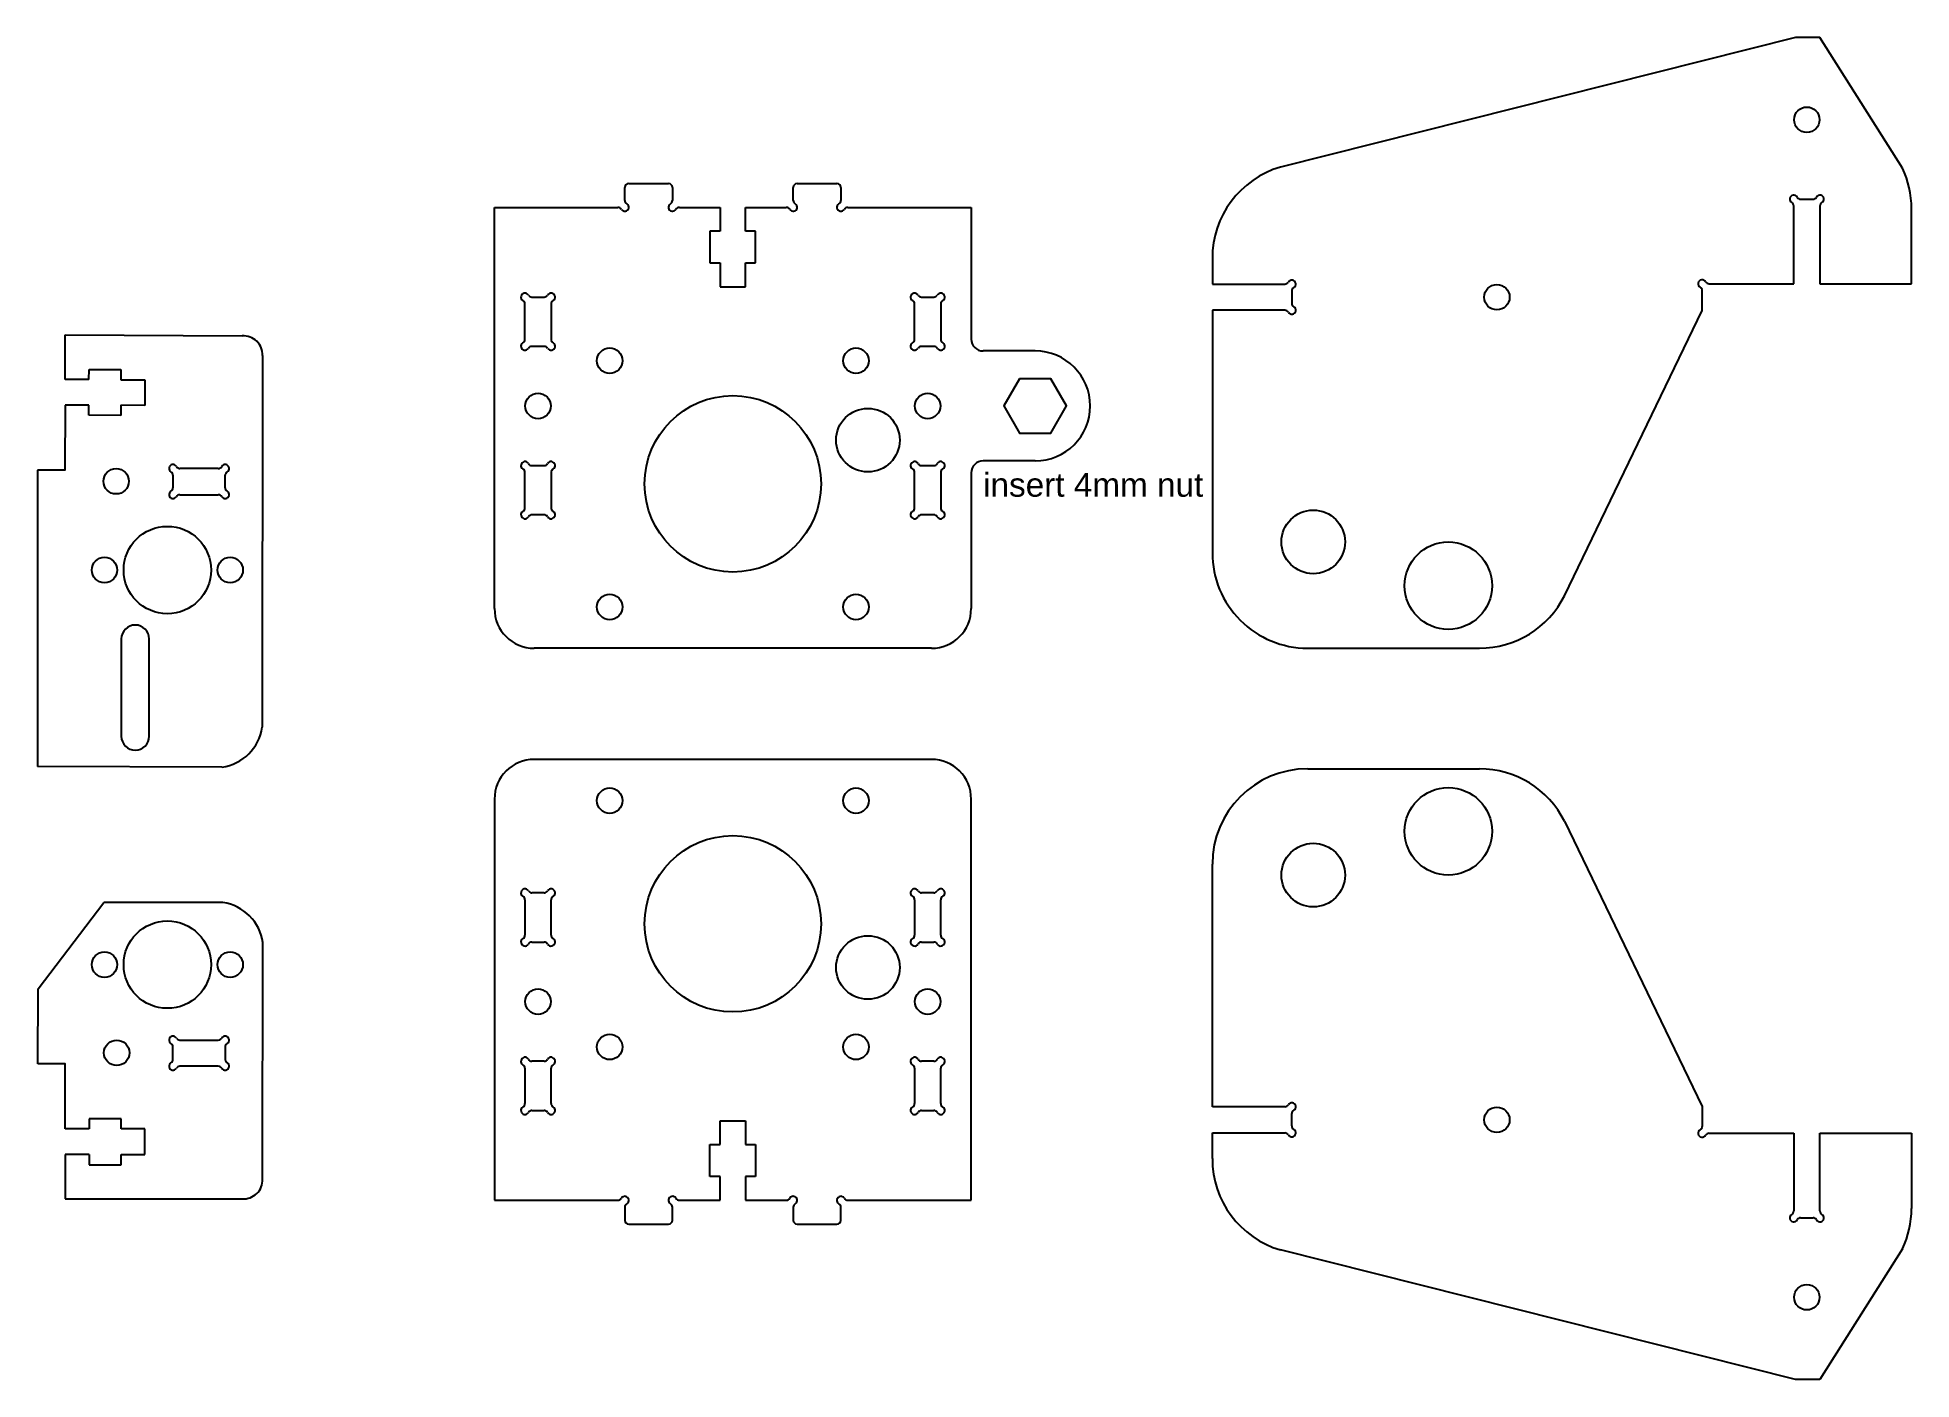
# Model space of a CAD drawing. Header units: millimetres. Extents: x 41 to 277, y -65 to 104.
import ezdxf

# ---------------------------------------------------------------- set-up
doc = ezdxf.new("R2010")
doc.units = ezdxf.units.MM
doc.layers.add('WHITE', color=7, linetype='Continuous')
doc.styles.add('Notes', font='arial.ttf', dxfattribs={"height": 3})

msp = doc.modelspace()

# ---------------------------------------------------------------- linework, layer by layer
for p, q in [((44.26, 66.7), (66.54, 66.59)), ((69.09, 64.1), (69.04, 17.33)), ((47.24, 61.09), (44.24, 61.1)), ((47.23, 57.87), (44.23, 57.88)), ((158.28, 49.34), (158.28, 32.26)), ((63.98, 12.31), (40.76, 12.36)), ((40.84, -15.59), (49.1, -4.75)), ((64.1, -4.75), (49.1, -4.75)), ((69.09, -39.56), (69.14, -9.79)), ((47.25, -33.24), (44.25, -33.24)), ((47.25, -36.45), (44.25, -36.45)), ((44.25, -42.05), (66.54, -42.04))]:
    msp.add_line(p, q)
at = {"linetype": 'ByBlock'}
for p, q in [((166.33, 64.68), (159.78, 64.68)), ((166.33, 50.84), (159.78, 50.84)), ((51.31, 28.44), (51.31, 16.19)), ((54.81, 16.19), (54.81, 28.44))]:
    msp.add_line(p, q, dxfattribs=at)
for points in [[(44.24, 61.1), (44.26, 66.7)], [(44.23, 57.88), (44.19, 49.67), (40.78, 49.68)], [(40.78, 49.68), (40.76, 12.36)], [(40.82, -25.03), (40.84, -15.59)], [(44.25, -33.24), (44.25, -25.03), (40.82, -25.03)], [(44.25, -36.45), (44.25, -42.05)]]:
    msp.add_lwpolyline(points)
msp.add_lwpolyline([(164.35, 61.18), (162.38, 57.76), (164.35, 54.34), (168.3, 54.34), (170.28, 57.76), (168.3, 61.18)], close=True, dxfattribs=at)
for centre, radius in [((263.45, 93.79), 1.6), ((224.45, 71.45), 1.6), ((112.78, 63.46), 1.6), ((143.78, 63.46), 1.6), ((103.76, 57.76), 1.6), ((152.8, 57.76), 1.6), ((145.28, 53.46), 4), ((50.66, 48.28), 1.6), ((57.11, 37.11), 5.5), ((201.33, 40.65), 4), ((218.33, 35.14), 5.5), ((49.19, 37.11), 1.6), ((65.02, 37.11), 1.6), ((112.78, 32.46), 1.6), ((143.78, 32.46), 1.6), ((112.78, 8.08), 1.6), ((143.78, 8.08), 1.6), ((218.33, 4.22), 5.5), ((201.33, -1.29), 4), ((57.11, -12.56), 5.5), ((145.28, -12.92), 4), ((49.19, -12.56), 1.6), ((65.02, -12.56), 1.6), ((103.76, -17.22), 1.6), ((152.8, -17.22), 1.6), ((50.73, -23.66), 1.6), ((112.78, -22.92), 1.6), ((143.78, -22.92), 1.6), ((224.45, -32.09), 1.6), ((263.45, -54.43), 1.6)]:
    msp.add_circle(centre, radius)
for centre, radius, start, end in [((66.68, 64.18), 2.41, 358.0728, 93.3434), ((63.17, 18.19), 5.94, 277.9042, 351.644), ((63.26, -10.63), 5.94, 8.1301, 81.8699), ((66.68, -39.64), 2.41, 266.6566, 1.9272)]:
    msp.add_arc(centre, radius, start, end)
for centre, radius, start, end in [((159.78, 66.18), 1.5, 180, 270), ((166.33, 57.76), 6.92, 270, 90), ((159.78, 49.34), 1.5, 90, 180), ((53.06, 28.44), 1.75, 0, 180), ((53.06, 16.19), 1.75, 180, 0)]:
    msp.add_arc(centre, radius, start, end, dxfattribs=at)
at = {"layer": 'WHITE', "linetype": 'Continuous'}
for p, q in [((262.01, 104.14), (197.19, 87.83)), ((265.11, 104.14), (262.01, 104.14)), ((275.5, 87.69), (265.11, 104.14)), ((114.68, 83.63), (114.68, 85.26)), ((115.18, 85.76), (120.18, 85.76)), ((120.68, 85.26), (120.68, 83.63)), ((135.88, 83.63), (135.88, 85.26)), ((136.38, 85.76), (141.38, 85.76)), ((141.88, 85.26), (141.88, 83.63)), ((98.28, 32.26), (98.28, 82.76)), ((98.28, 82.76), (113.81, 82.76)), ((121.55, 82.76), (126.68, 82.76)), ((126.68, 82.76), (126.68, 79.76)), ((129.88, 79.76), (129.88, 82.76)), ((129.88, 82.76), (135.01, 82.76)), ((142.75, 82.76), (158.28, 82.76)), ((158.28, 82.76), (158.28, 66.18)), ((261.8, 73.14), (261.81, 82.93)), ((262.67, 83.79), (264.24, 83.79)), ((265.1, 82.93), (265.1, 73.14)), ((276.63, 73.14), (276.63, 82.61)), ((126.68, 79.76), (125.4, 79.76)), ((125.4, 79.76), (125.4, 75.76)), ((131.15, 79.76), (129.88, 79.76)), ((131.15, 75.76), (131.15, 79.76)), ((125.4, 75.76), (126.68, 75.76)), ((126.68, 75.76), (126.68, 72.76)), ((129.88, 72.76), (129.88, 75.76)), ((129.88, 75.76), (131.15, 75.76)), ((188.63, 76.34), (188.63, 73.1)), ((251.15, 73.14), (261.8, 73.14)), ((265.1, 73.14), (276.63, 73.14)), ((102.98, 71.46), (104.54, 71.46)), ((126.68, 72.76), (129.88, 72.76)), ((152.02, 71.46), (153.58, 71.46)), ((188.63, 73.1), (197.76, 73.1)), ((198.63, 72.23), (198.63, 70.67)), ((250.28, 69.79), (250.28, 72.28)), ((102.11, 66.13), (102.11, 70.6)), ((105.41, 70.6), (105.41, 66.13)), ((151.15, 66.13), (151.15, 70.6)), ((154.45, 70.6), (154.45, 66.13)), ((197.76, 69.8), (188.63, 69.8)), ((188.63, 69.8), (188.63, 39.27)), ((232.95, 33.88), (250.28, 69.79)), ((104.54, 65.26), (102.98, 65.26)), ((153.58, 65.26), (152.02, 65.26)), ((47.24, 61.09), (47.25, 62.37)), ((47.25, 62.37), (51.27, 62.35)), ((51.27, 62.35), (51.26, 61.07)), ((51.26, 61.07), (54.28, 61.06)), ((54.28, 61.06), (54.27, 57.84)), ((47.22, 56.59), (47.23, 57.87)), ((51.25, 57.85), (51.25, 56.57)), ((54.27, 57.84), (51.25, 57.85)), ((51.25, 56.57), (47.22, 56.59)), ((63.52, 49.89), (58.68, 49.89)), ((102.98, 50.26), (104.54, 50.26)), ((152.02, 50.26), (153.58, 50.26)), ((57.81, 49.03), (57.81, 47.46)), ((64.38, 47.46), (64.38, 49.03)), ((102.11, 44.93), (102.11, 49.4)), ((105.41, 49.4), (105.41, 44.93)), ((151.15, 44.93), (151.15, 49.4)), ((154.45, 49.4), (154.45, 44.93)), ((58.68, 46.59), (63.52, 46.59)), ((104.54, 44.06), (102.98, 44.06)), ((153.58, 44.06), (152.02, 44.06)), ((153.28, 27.26), (103.28, 27.26)), ((200.63, 27.27), (222.24, 27.27)), ((153.28, 13.28), (103.28, 13.28)), ((200.63, 12.09), (222.24, 12.09)), ((98.28, 8.28), (98.28, -42.22)), ((158.28, -42.22), (158.28, 8.28)), ((232.95, 5.48), (250.28, -30.43)), ((188.63, -30.44), (188.63, 0.09)), ((102.11, -4.39), (102.11, -8.86)), ((104.54, -3.52), (102.98, -3.52)), ((105.41, -8.86), (105.41, -4.39)), ((151.15, -4.39), (151.15, -8.86)), ((153.58, -3.52), (152.02, -3.52)), ((154.45, -8.86), (154.45, -4.39)), ((102.98, -9.72), (104.54, -9.72)), ((152.02, -9.72), (153.58, -9.72)), ((57.81, -24.48), (57.81, -22.91)), ((58.68, -22.05), (63.52, -22.05)), ((64.38, -22.91), (64.38, -24.48)), ((63.52, -25.35), (58.68, -25.35)), ((102.11, -25.59), (102.11, -30.06)), ((104.54, -24.72), (102.98, -24.72)), ((105.41, -30.06), (105.41, -25.59)), ((151.15, -25.59), (151.15, -30.06)), ((153.58, -24.72), (152.02, -24.72)), ((154.45, -30.06), (154.45, -25.59)), ((197.76, -30.44), (188.63, -30.44)), ((250.28, -30.43), (250.28, -32.92)), ((51.28, -31.95), (47.25, -31.95)), ((47.25, -31.95), (47.25, -33.24)), ((51.28, -33.24), (51.28, -31.95)), ((102.98, -30.92), (104.54, -30.92)), ((126.68, -35.22), (126.68, -32.22)), ((126.68, -32.22), (129.88, -32.22)), ((129.88, -32.22), (129.88, -35.22)), ((152.02, -30.92), (153.58, -30.92)), ((198.63, -32.87), (198.63, -31.31)), ((54.29, -33.24), (51.28, -33.24)), ((54.29, -36.45), (54.29, -33.24)), ((125.4, -39.22), (125.4, -35.22)), ((125.4, -35.22), (126.68, -35.22)), ((129.88, -35.22), (131.15, -35.22)), ((131.15, -35.22), (131.15, -39.22)), ((188.63, -36.98), (188.63, -33.74)), ((188.63, -33.74), (197.76, -33.74)), ((251.15, -33.78), (261.8, -33.78)), ((261.8, -33.78), (261.81, -43.57)), ((265.1, -33.78), (276.63, -33.78)), ((265.1, -43.57), (265.1, -33.78)), ((276.63, -33.78), (276.63, -43.25)), ((47.25, -36.45), (47.25, -37.74)), ((47.25, -37.74), (51.28, -37.74)), ((51.28, -36.45), (54.29, -36.45)), ((51.28, -37.74), (51.28, -36.45)), ((126.68, -39.22), (125.4, -39.22)), ((126.68, -42.22), (126.68, -39.22)), ((131.15, -39.22), (129.88, -39.22)), ((129.88, -39.22), (129.88, -42.22)), ((98.28, -42.22), (113.81, -42.22)), ((121.55, -42.22), (126.68, -42.22)), ((129.88, -42.22), (135.01, -42.22)), ((142.75, -42.22), (158.28, -42.22)), ((114.68, -43.09), (114.68, -44.72)), ((120.68, -44.72), (120.68, -43.09)), ((135.88, -43.09), (135.88, -44.72)), ((141.88, -44.72), (141.88, -43.09)), ((262.67, -44.43), (264.24, -44.43)), ((115.18, -45.22), (120.18, -45.22)), ((136.38, -45.22), (141.38, -45.22)), ((262.01, -64.78), (197.19, -48.47)), ((275.5, -48.33), (265.11, -64.78)), ((265.11, -64.78), (262.01, -64.78))]:
    msp.add_line(p, q, dxfattribs=at)
for centre, radius in [((128.28, 47.96), 11.1), ((112.78, 32.46), 1.6), ((143.78, 32.46), 1.6), ((143.78, 32.46), 1.6), ((128.28, -7.42), 11.1)]:
    msp.add_circle(centre, radius, dxfattribs=at)
for centre, radius, start, end in [((200.63, 76.34), 12, 106.6367, 179.9993), ((264.63, 82.61), 12, 359.9993, 25.0346), ((115.18, 85.26), 0.5, 90, 180), ((120.18, 85.26), 0.5, 0, 90), ((136.38, 85.26), 0.5, 90, 180), ((141.38, 85.26), 0.5, 0, 90), ((113.81, 82.26), 0.5, 30.0002, 90), ((114.68, 82.76), 0.5, 210.0002, 60), ((115.18, 83.63), 0.5, 180, 240), ((120.68, 82.76), 0.5, 120.0002, 330), ((120.18, 83.63), 0.5, 300.0002, 0), ((121.55, 82.26), 0.5, 90, 150), ((135.01, 82.26), 0.5, 30.0002, 90), ((135.88, 82.76), 0.5, 210.0002, 60), ((136.38, 83.63), 0.5, 180, 240), ((141.88, 82.76), 0.5, 120.0002, 330), ((141.38, 83.63), 0.5, 300.0002, 0), ((142.75, 82.26), 0.5, 90, 150), ((261.81, 83.79), 0.5, 29.9862, 239.986), ((261.31, 82.93), 0.5, 359.9862, 59.986), ((262.67, 84.29), 0.5, 209.9862, 269.9862), ((264.24, 84.29), 0.5, 269.9862, 329.986), ((265.11, 83.79), 0.5, 299.9862, 149.986), ((265.6, 82.93), 0.5, 119.9862, 179.9862), ((197.76, 73.6), 0.5, 269.9862, 329.986), ((198.63, 73.1), 0.5, 299.9862, 149.986), ((250.28, 73.14), 0.5, 29.9862, 239.986), ((251.15, 73.64), 0.5, 209.9862, 269.9862), ((102.11, 71.46), 0.5, 30.0002, 240), ((101.61, 70.6), 0.5, 0, 60), ((102.98, 71.96), 0.5, 210.0002, 270), ((104.54, 71.96), 0.5, 270, 330), ((105.41, 71.46), 0.5, 300.0002, 150), ((105.91, 70.6), 0.5, 120.0002, 180), ((151.15, 71.46), 0.5, 30.0002, 240), ((150.65, 70.6), 0.5, 0, 60), ((152.02, 71.96), 0.5, 210.0002, 270), ((153.58, 71.96), 0.5, 270, 330), ((154.45, 71.46), 0.5, 300.0002, 150), ((154.95, 70.6), 0.5, 120.0002, 180), ((199.13, 72.23), 0.5, 119.9862, 179.9862), ((249.78, 72.28), 0.5, 359.9862, 59.986), ((197.76, 69.3), 0.5, 29.9862, 89.9862), ((198.63, 69.8), 0.5, 209.9862, 59.986), ((199.13, 70.67), 0.5, 179.9862, 239.986), ((101.61, 66.13), 0.5, 300.0002, 0), ((105.91, 66.13), 0.5, 180, 240), ((150.65, 66.13), 0.5, 300.0002, 0), ((154.95, 66.13), 0.5, 180, 240), ((102.11, 65.26), 0.5, 120.0002, 330), ((102.98, 64.76), 0.5, 90, 150), ((104.54, 64.76), 0.5, 30.0002, 90), ((105.41, 65.26), 0.5, 210.0002, 60), ((151.15, 65.26), 0.5, 120.0002, 330), ((152.02, 64.76), 0.5, 90, 150), ((153.58, 64.76), 0.5, 30.0002, 90), ((154.45, 65.26), 0.5, 210.0002, 60), ((57.81, 49.89), 0.5, 30, 239.9998), ((58.68, 50.39), 0.5, 210, 270), ((63.52, 50.39), 0.5, 270, 329.9998), ((64.38, 49.89), 0.5, 300, 149.9998), ((102.11, 50.26), 0.5, 30.0002, 240), ((101.61, 49.4), 0.5, 0, 60), ((102.98, 50.76), 0.5, 210.0002, 270), ((104.54, 50.76), 0.5, 270, 330), ((105.41, 50.26), 0.5, 300.0002, 150), ((105.91, 49.4), 0.5, 120.0002, 180), ((151.15, 50.26), 0.5, 30.0002, 240), ((150.65, 49.4), 0.5, 0, 60), ((152.02, 50.76), 0.5, 210.0002, 270), ((153.58, 50.76), 0.5, 270, 330), ((154.45, 50.26), 0.5, 300.0002, 150), ((154.95, 49.4), 0.5, 120.0002, 180), ((57.31, 49.03), 0.5, 0, 59.9998), ((57.31, 47.46), 0.5, 300, 0), ((64.88, 49.03), 0.5, 120, 180), ((64.88, 47.46), 0.5, 180, 239.9998), ((57.81, 46.59), 0.5, 120, 329.9998), ((58.68, 46.09), 0.5, 90, 149.9998), ((63.52, 46.09), 0.5, 30, 90), ((64.38, 46.59), 0.5, 210, 59.9998), ((101.61, 44.93), 0.5, 300.0002, 0), ((105.91, 44.93), 0.5, 180, 240), ((150.65, 44.93), 0.5, 300.0002, 0), ((154.95, 44.93), 0.5, 180, 240), ((102.11, 44.06), 0.5, 120.0002, 330), ((102.98, 43.56), 0.5, 90, 150), ((104.54, 43.56), 0.5, 30.0002, 90), ((105.41, 44.06), 0.5, 210.0002, 60), ((151.15, 44.06), 0.5, 120.0002, 330), ((152.02, 43.56), 0.5, 90, 150), ((153.58, 43.56), 0.5, 30.0002, 90), ((154.45, 44.06), 0.5, 210.0002, 60), ((200.63, 39.27), 12, 179.9993, 269.9993), ((222.24, 39.27), 12, 269.9993, 333.2668), ((103.28, 32.26), 5, 180, 270), ((153.28, 32.26), 5, 270, 360), ((103.28, 8.28), 5, 90, 180), ((153.28, 8.28), 5, 0, 90), ((200.63, 0.09), 12, 90.0007, 180.0007), ((222.24, 0.09), 12, 26.7332, 90.0007), ((102.11, -3.52), 0.5, 30, 239.9998), ((101.61, -4.39), 0.5, 0, 59.9998), ((102.98, -3.02), 0.5, 210, 270), ((104.54, -3.02), 0.5, 270, 329.9998), ((105.41, -3.52), 0.5, 300, 149.9998), ((105.91, -4.39), 0.5, 120, 180), ((151.15, -3.52), 0.5, 30, 239.9998), ((150.65, -4.39), 0.5, 0, 59.9998), ((152.02, -3.02), 0.5, 210, 270), ((153.58, -3.02), 0.5, 270, 329.9998), ((154.45, -3.52), 0.5, 300, 149.9998), ((154.95, -4.39), 0.5, 120, 180), ((102.11, -9.72), 0.5, 120, 329.9998), ((101.61, -8.86), 0.5, 300, 0), ((105.41, -9.72), 0.5, 210, 59.9998), ((105.91, -8.86), 0.5, 180, 239.9998), ((151.15, -9.72), 0.5, 120, 329.9998), ((150.65, -8.86), 0.5, 300, 0), ((154.45, -9.72), 0.5, 210, 59.9998), ((154.95, -8.86), 0.5, 180, 239.9998), ((102.98, -10.22), 0.5, 90, 149.9998), ((104.54, -10.22), 0.5, 30, 90), ((152.02, -10.22), 0.5, 90, 149.9998), ((153.58, -10.22), 0.5, 30, 90), ((57.81, -22.05), 0.5, 30.0002, 240), ((57.31, -22.91), 0.5, 0, 60), ((58.68, -21.55), 0.5, 210.0002, 270), ((63.52, -21.55), 0.5, 270, 330), ((64.38, -22.05), 0.5, 300.0002, 150), ((64.88, -22.91), 0.5, 120.0002, 180), ((57.81, -25.35), 0.5, 120.0002, 330), ((57.31, -24.48), 0.5, 300.0002, 0), ((58.68, -25.85), 0.5, 90, 150), ((63.52, -25.85), 0.5, 30.0002, 90), ((64.38, -25.35), 0.5, 210.0002, 60), ((64.88, -24.48), 0.5, 180, 240), ((102.11, -24.72), 0.5, 30, 239.9998), ((101.61, -25.59), 0.5, 0, 59.9998), ((102.98, -24.22), 0.5, 210, 270), ((104.54, -24.22), 0.5, 270, 329.9998), ((105.41, -24.72), 0.5, 300, 149.9998), ((105.91, -25.59), 0.5, 120, 180), ((151.15, -24.72), 0.5, 30, 239.9998), ((150.65, -25.59), 0.5, 0, 59.9998), ((152.02, -24.22), 0.5, 210, 270), ((153.58, -24.22), 0.5, 270, 329.9998), ((154.45, -24.72), 0.5, 300, 149.9998), ((154.95, -25.59), 0.5, 120, 180), ((102.11, -30.92), 0.5, 120, 329.9998), ((101.61, -30.06), 0.5, 300, 0), ((105.41, -30.92), 0.5, 210, 59.9998), ((105.91, -30.06), 0.5, 180, 239.9998), ((151.15, -30.92), 0.5, 120, 329.9998), ((150.65, -30.06), 0.5, 300, 0), ((154.45, -30.92), 0.5, 210, 59.9998), ((154.95, -30.06), 0.5, 180, 239.9998), ((197.76, -29.94), 0.5, 270.0138, 330.0138), ((198.63, -30.44), 0.5, 300.014, 150.0138), ((102.98, -31.42), 0.5, 90, 149.9998), ((104.54, -31.42), 0.5, 30, 90), ((152.02, -31.42), 0.5, 90, 149.9998), ((153.58, -31.42), 0.5, 30, 90), ((199.13, -31.3), 0.5, 120.014, 180.0138), ((199.13, -32.87), 0.5, 180.0138, 240.0138), ((249.78, -32.92), 0.5, 300.014, 0.0138), ((197.76, -34.24), 0.5, 30.014, 90.0138), ((198.63, -33.74), 0.5, 210.014, 60.0138), ((250.28, -33.78), 0.5, 120.014, 330.0138), ((251.15, -34.28), 0.5, 90.0138, 150.0138), ((200.63, -36.98), 12, 180.0007, 253.3633), ((113.81, -41.72), 0.5, 270, 329.9998), ((114.68, -42.22), 0.5, 300, 149.9998), ((120.68, -42.22), 0.5, 30, 239.9998), ((121.55, -41.72), 0.5, 210, 270), ((135.01, -41.72), 0.5, 270, 329.9998), ((135.88, -42.22), 0.5, 300, 149.9998), ((141.88, -42.22), 0.5, 30, 239.9998), ((142.75, -41.72), 0.5, 210, 270), ((115.18, -43.09), 0.5, 120, 180), ((115.18, -44.72), 0.5, 180, 270), ((120.18, -44.72), 0.5, 270, 0), ((120.18, -43.09), 0.5, 0, 59.9998), ((136.38, -43.09), 0.5, 120, 180), ((136.38, -44.72), 0.5, 180, 270), ((141.38, -44.72), 0.5, 270, 0), ((141.38, -43.09), 0.5, 0, 59.9998), ((261.81, -44.43), 0.5, 120.014, 330.0138), ((261.31, -43.57), 0.5, 300.014, 0.0138), ((262.67, -44.93), 0.5, 90.0138, 150.0138), ((264.24, -44.93), 0.5, 30.014, 90.0138), ((265.11, -44.43), 0.5, 210.014, 60.0138), ((265.6, -43.57), 0.5, 180.0138, 240.0138), ((264.63, -43.25), 12, 334.9654, 0.0007)]:
    msp.add_arc(centre, radius, start, end, dxfattribs=at)

# ---------------------------------------------------------------- texts
at = {"insert": (159.78, 49.34), "char_height": 3, "attachment_point": 1, "style": 'Notes'}
msp.add_mtext_dynamic_manual_height_columns('\\pi-9,l9;insert 4mm nut', width=27.1204, gutter_width=15, heights=[0], dxfattribs=at)

doc.saveas('drawing.dxf')
